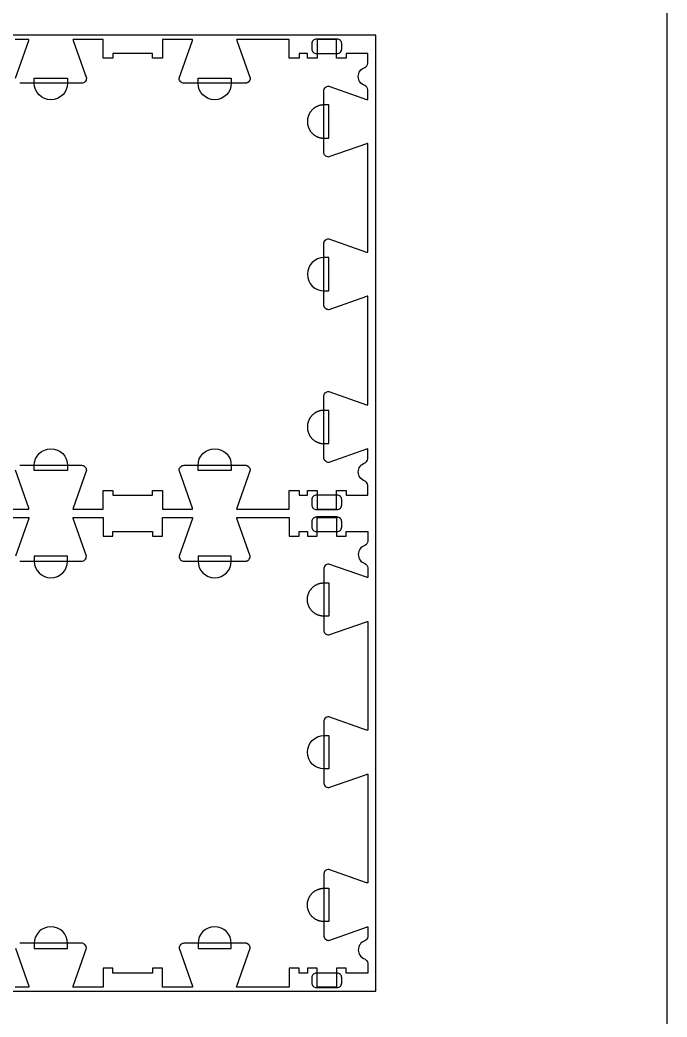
# Model space of a CAD drawing. Extents: x -13885 to -10701, y -10461 to -4867.
# Drawn here: x -11527 to -10701, y -6824 to -5552 of the extents above; entities that cross this region are included whole.
import ezdxf

# ---------------------------------------------------------------- set-up
doc = ezdxf.new("R2010")
doc.units = 0
for name, color, linetype in [('0_SHEET_SPRUCEPLY_2440X122', 1, 'CONTINUOUS'), ('4_ANYTOOL_CUTTHROUGH_OUTSI', 5, 'CONTINUOUS'), ('5_ANYTOOL_HALF_MILL_9MM_IN', 3, 'CONTINUOUS'), ('DONOTCUT', 18, 'CONTINUOUS')]:
    doc.layers.add(name, color=color, linetype=linetype)

msp = doc.modelspace()

# ---------------------------------------------------------------- linework, layer by layer
at = {"layer": '0_SHEET_SPRUCEPLY_2440X122'}
msp.add_lwpolyline([(-13513.1, -5571.2), (-13513.1, -6791.2), (-11073.1, -6791.2), (-11073.1, -5571.2)], close=True, dxfattribs=at)
at = {"layer": '4_ANYTOOL_CUTTHROUGH_OUTSI', "color": 5}
for points in [[(-11532.8, -5626.1), (-11515.9, -5577.8), (-11515.9, -5577.8, 0.061485), (-11515.7, -5576.5), (-11533.1, -5576.5)], [(-11527.2, -6120), (-11527, -6120), (-11526.9, -6120), (-11526.7, -6120), (-11526.6, -6120), (-11448.6, -6120, -0.414214), (-11442.3, -6126.2), (-11442.3, -6126.2), (-11442.3, -6126.3), (-11459.2, -6174.6), (-11459.2, -6174.6, 0.061485), (-11459.5, -6176), (-11420.9, -6176), (-11420.9, -6152), (-11408.4, -6152), (-11408.4, -6158), (-11357.9, -6158), (-11357.9, -6152), (-11345.4, -6152), (-11345.4, -6176), (-11306.8, -6176), (-11306.8, -6176, 0.061485), (-11307, -6174.6), (-11323.9, -6126.3), (-11323.9, -6126.2), (-11323.9, -6126.2), (-11323.9, -6126.2, -0.414214), (-11317.7, -6120), (-11239.7, -6120), (-11239.5, -6120), (-11239.4, -6120), (-11239.2, -6120), (-11239.1, -6120), (-11238.9, -6120), (-11238.8, -6120), (-11238.6, -6120), (-11238.5, -6120.1), (-11238.3, -6120.1), (-11238.2, -6120.1), (-11238, -6120.2), (-11237.9, -6120.2), (-11237.7, -6120.3), (-11237.6, -6120.3), (-11237.4, -6120.4), (-11237.3, -6120.4), (-11237.1, -6120.5), (-11237, -6120.6), (-11236.8, -6120.6), (-11236.7, -6120.7), (-11236.6, -6120.8), (-11236.4, -6120.9), (-11236.3, -6120.9), (-11236.2, -6121), (-11236.1, -6121.1), (-11235.9, -6121.2), (-11235.8, -6121.3), (-11235.7, -6121.4), (-11235.6, -6121.5), (-11235.5, -6121.6), (-11235.3, -6121.7), (-11235.2, -6121.8, -0.198912), (-11233.4, -6126.2), (-11233.4, -6126.2), (-11233.4, -6126.3), (-11250.3, -6174.6), (-11250.3, -6174.6, 0.061485), (-11250.6, -6176), (-11183.4, -6176), (-11183.4, -6152), (-11170.9, -6152), (-11170.9, -6158), (-11160.4, -6158), (-11160.4, -6152), (-11147.9, -6152), (-11147.9, -6176), (-11123.4, -6176), (-11123.4, -6152), (-11110.9, -6152), (-11110.9, -6158), (-11083.4, -6158), (-11083.4, -6145.6), (-11083.4, -6145.6, 0.317837), (-11087.2, -6140.1, -0.707107), (-11087.2, -6117, 0.317837), (-11083.4, -6111.6), (-11083.4, -6099.2, 0.061485), (-11084.8, -6099.4), (-11133, -6116.3), (-11133.1, -6116.4), (-11133.1, -6116.4), (-11133.1, -6116.4, -0.198912), (-11137.5, -6114.5), (-11137.6, -6114.4), (-11137.7, -6114.3), (-11137.8, -6114.2), (-11137.9, -6114.1), (-11138, -6114), (-11138.1, -6113.8), (-11138.2, -6113.7), (-11138.3, -6113.6), (-11138.4, -6113.5), (-11138.5, -6113.3), (-11138.5, -6113.2), (-11138.6, -6113.1), (-11138.7, -6112.9), (-11138.8, -6112.8), (-11138.8, -6112.6), (-11138.9, -6112.5), (-11138.9, -6112.4), (-11139, -6112.2), (-11139.1, -6112.1), (-11139.1, -6111.9), (-11139.1, -6111.8), (-11139.2, -6111.6), (-11139.2, -6111.5), (-11139.2, -6111.3), (-11139.3, -6111.2), (-11139.3, -6111), (-11139.3, -6110.9), (-11139.3, -6110.7), (-11139.3, -6110.6), (-11139.4, -6110.4), (-11139.4, -6110.3), (-11139.4, -6110.1), (-11139.4, -6032.1, -0.414214), (-11133.1, -6025.9), (-11133.1, -6025.9), (-11133, -6025.9), (-11084.8, -6042.8), (-11084.8, -6042.8, 0.061485), (-11083.4, -6043), (-11083.4, -5904.3, 0.061485), (-11084.8, -5904.5), (-11133, -5921.4), (-11133.1, -5921.5), (-11133.1, -5921.5), (-11133.1, -5921.5, -0.198912), (-11137.5, -5919.6), (-11137.6, -5919.5), (-11137.7, -5919.4), (-11137.8, -5919.3), (-11137.9, -5919.2), (-11138, -5919.1), (-11138.1, -5918.9), (-11138.2, -5918.8), (-11138.3, -5918.7), (-11138.4, -5918.6), (-11138.5, -5918.4), (-11138.5, -5918.3), (-11138.6, -5918.2), (-11138.7, -5918), (-11138.8, -5917.9), (-11138.8, -5917.7), (-11138.9, -5917.6), (-11138.9, -5917.5), (-11139, -5917.3), (-11139.1, -5917.2), (-11139.1, -5917), (-11139.1, -5916.9), (-11139.2, -5916.7), (-11139.2, -5916.6), (-11139.2, -5916.4), (-11139.3, -5916.3), (-11139.3, -5916.1), (-11139.3, -5916), (-11139.3, -5915.8), (-11139.3, -5915.7), (-11139.4, -5915.5), (-11139.4, -5915.4), (-11139.4, -5915.2), (-11139.4, -5837.2), (-11139.4, -5837.1), (-11139.4, -5836.9), (-11139.3, -5836.8), (-11139.3, -5836.6), (-11139.3, -5836.5), (-11139.3, -5836.3), (-11139.3, -5836.2), (-11139.2, -5836), (-11139.2, -5835.8), (-11139.2, -5835.7), (-11139.1, -5835.5), (-11139.1, -5835.4), (-11139.1, -5835.3), (-11139, -5835.1), (-11138.9, -5835), (-11138.9, -5834.8), (-11138.8, -5834.7), (-11138.8, -5834.5), (-11138.7, -5834.4), (-11138.6, -5834.3), (-11138.5, -5834.1), (-11138.5, -5834), (-11138.4, -5833.9), (-11138.3, -5833.7), (-11138.2, -5833.6), (-11138.1, -5833.5), (-11138, -5833.4), (-11137.9, -5833.2), (-11137.8, -5833.1), (-11137.7, -5833), (-11137.6, -5832.9), (-11137.5, -5832.8, -0.198912), (-11133.1, -5831), (-11133.1, -5831), (-11133, -5831), (-11084.8, -5847.9), (-11084.8, -5847.9, 0.061485), (-11083.4, -5848.1), (-11083.4, -5709.4, 0.061485), (-11084.8, -5709.6), (-11133, -5726.5), (-11133.1, -5726.6), (-11133.1, -5726.6), (-11133.1, -5726.6, -0.414214), (-11139.4, -5720.3), (-11139.4, -5642.3), (-11139.4, -5642.2), (-11139.4, -5642), (-11139.3, -5641.9), (-11139.3, -5641.7), (-11139.3, -5641.6), (-11139.3, -5641.4), (-11139.3, -5641.3), (-11139.2, -5641.1), (-11139.2, -5640.9), (-11139.2, -5640.8), (-11139.1, -5640.6), (-11139.1, -5640.5), (-11139.1, -5640.4), (-11139, -5640.2), (-11138.9, -5640.1), (-11138.9, -5639.9), (-11138.8, -5639.8), (-11138.8, -5639.6), (-11138.7, -5639.5), (-11138.6, -5639.4), (-11138.5, -5639.2), (-11138.5, -5639.1), (-11138.4, -5639), (-11138.3, -5638.8), (-11138.2, -5638.7), (-11138.1, -5638.6), (-11138, -5638.5), (-11137.9, -5638.3), (-11137.8, -5638.2), (-11137.7, -5638.1), (-11137.6, -5638), (-11137.5, -5637.9, -0.198912), (-11133.1, -5636.1), (-11133.1, -5636.1), (-11133, -5636.1), (-11084.8, -5653), (-11084.8, -5653, 0.061485), (-11083.4, -5653.2), (-11083.4, -5640.8, 0.317837), (-11087.2, -5635.4, -0.707107), (-11087.2, -5612.3, 0.317837), (-11083.4, -5606.9), (-11083.4, -5594.5), (-11110.9, -5594.5), (-11110.9, -5600.5), (-11123.4, -5600.5), (-11123.4, -5600.2), (-11123.4, -5576.5), (-11147.9, -5576.5), (-11147.9, -5600.5), (-11160.4, -5600.5), (-11160.4, -5594.5), (-11170.9, -5594.5), (-11170.9, -5600.5), (-11183.4, -5600.5), (-11183.4, -5576.5), (-11250.6, -5576.5), (-11250.6, -5576.5, 0.061485), (-11250.3, -5577.8), (-11233.4, -5626.1), (-11233.4, -5626.2), (-11233.4, -5626.2), (-11233.4, -5626.2, -0.198912), (-11235.2, -5630.6), (-11235.3, -5630.7), (-11235.5, -5630.8), (-11235.6, -5630.9), (-11235.7, -5631), (-11235.8, -5631.1), (-11235.9, -5631.2), (-11236.1, -5631.3), (-11236.2, -5631.4), (-11236.3, -5631.5), (-11236.4, -5631.6), (-11236.6, -5631.6), (-11236.7, -5631.7), (-11236.8, -5631.8), (-11237, -5631.9), (-11237.1, -5631.9), (-11237.3, -5632), (-11237.4, -5632), (-11237.6, -5632.1), (-11237.7, -5632.1), (-11237.9, -5632.2), (-11238, -5632.2), (-11238.2, -5632.3), (-11238.3, -5632.3), (-11238.5, -5632.3), (-11238.6, -5632.4), (-11238.8, -5632.4), (-11238.9, -5632.4), (-11239.1, -5632.4), (-11239.2, -5632.4), (-11239.4, -5632.4), (-11239.5, -5632.5), (-11239.7, -5632.5), (-11317.7, -5632.5, -0.414214), (-11323.9, -5626.2), (-11323.9, -5626.2), (-11323.9, -5626.1), (-11307, -5577.8), (-11307, -5577.8, 0.061485), (-11306.8, -5576.5), (-11345.4, -5576.5), (-11345.4, -5600.5), (-11357.9, -5600.5), (-11357.9, -5594.5), (-11408.4, -5594.5), (-11408.4, -5600.5), (-11420.9, -5600.5), (-11420.9, -5576.5), (-11459.5, -5576.5), (-11459.5, -5576.5, 0.061485), (-11459.2, -5577.8), (-11442.3, -5626.1), (-11442.3, -5626.2), (-11442.3, -5626.2), (-11442.3, -5626.2, -0.414214), (-11448.6, -5632.5), (-11526.6, -5632.5), (-11526.7, -5632.5), (-11526.9, -5632.4), (-11527, -5632.4), (-11527.2, -5632.4)], [(-11582.9, -6176), (-11515.7, -6176), (-11515.7, -6176, 0.061485), (-11515.9, -6174.6), (-11532.8, -6126.3)], [(-11582.9, -6186.5), (-11515.7, -6186.5), (-11515.7, -6186.5, -0.061485), (-11515.9, -6187.8), (-11532.8, -6236.1)], [(-11527.2, -6242.4), (-11527, -6242.4), (-11526.9, -6242.4), (-11526.7, -6242.5), (-11526.6, -6242.5), (-11448.6, -6242.5, 0.414214), (-11442.3, -6236.2), (-11442.3, -6236.2), (-11442.3, -6236.1), (-11459.2, -6187.8), (-11459.2, -6187.8, -0.061485), (-11459.5, -6186.5), (-11420.9, -6186.5), (-11420.9, -6210.5), (-11408.4, -6210.5), (-11408.4, -6204.5), (-11357.9, -6204.5), (-11357.9, -6210.5), (-11345.4, -6210.5), (-11345.4, -6186.5), (-11306.8, -6186.5), (-11306.8, -6186.5, -0.061485), (-11307, -6187.8), (-11323.9, -6236.1), (-11323.9, -6236.2), (-11323.9, -6236.2), (-11323.9, -6236.2, 0.414214), (-11317.7, -6242.5), (-11239.7, -6242.5), (-11239.5, -6242.5), (-11239.4, -6242.4), (-11239.2, -6242.4), (-11239.1, -6242.4), (-11238.9, -6242.4), (-11238.8, -6242.4), (-11238.6, -6242.4), (-11238.5, -6242.3), (-11238.3, -6242.3), (-11238.2, -6242.3), (-11238, -6242.2), (-11237.9, -6242.2), (-11237.7, -6242.1), (-11237.6, -6242.1), (-11237.4, -6242), (-11237.3, -6242), (-11237.1, -6241.9), (-11237, -6241.9), (-11236.8, -6241.8), (-11236.7, -6241.7), (-11236.6, -6241.6), (-11236.4, -6241.6), (-11236.3, -6241.5), (-11236.2, -6241.4), (-11236.1, -6241.3), (-11235.9, -6241.2), (-11235.8, -6241.1), (-11235.7, -6241), (-11235.6, -6240.9), (-11235.5, -6240.8), (-11235.3, -6240.7), (-11235.2, -6240.6, 0.198912), (-11233.4, -6236.2), (-11233.4, -6236.2), (-11233.4, -6236.1), (-11250.3, -6187.8), (-11250.3, -6187.8, -0.061485), (-11250.6, -6186.5), (-11183.4, -6186.5), (-11183.4, -6210.5), (-11170.9, -6210.5), (-11170.9, -6204.5), (-11160.4, -6204.5), (-11160.4, -6210.5), (-11147.9, -6210.5), (-11147.9, -6186.5), (-11123.4, -6186.5), (-11123.4, -6210.5), (-11110.9, -6210.5), (-11110.9, -6204.5), (-11083.4, -6204.5), (-11083.4, -6216.9), (-11083.4, -6216.9, -0.317837), (-11087.2, -6222.3, 0.707107), (-11087.2, -6245.4, -0.317837), (-11083.4, -6250.8), (-11083.4, -6263.2, -0.061485), (-11084.8, -6263), (-11133, -6246.1), (-11133.1, -6246.1), (-11133.1, -6246.1), (-11133.1, -6246.1, 0.198912), (-11137.5, -6247.9), (-11137.6, -6248), (-11137.7, -6248.1), (-11137.8, -6248.2), (-11137.9, -6248.3), (-11138, -6248.5), (-11138.1, -6248.6), (-11138.2, -6248.7), (-11138.3, -6248.8), (-11138.4, -6249), (-11138.5, -6249.1), (-11138.5, -6249.2), (-11138.6, -6249.4), (-11138.7, -6249.5), (-11138.8, -6249.6), (-11138.8, -6249.8), (-11138.9, -6249.9), (-11138.9, -6250.1), (-11139, -6250.2), (-11139.1, -6250.4), (-11139.1, -6250.5), (-11139.1, -6250.6), (-11139.2, -6250.8), (-11139.2, -6250.9), (-11139.2, -6251.1), (-11139.3, -6251.3), (-11139.3, -6251.4), (-11139.3, -6251.6), (-11139.3, -6251.7), (-11139.3, -6251.9), (-11139.4, -6252), (-11139.4, -6252.2), (-11139.4, -6252.3), (-11139.4, -6330.3, 0.414214), (-11133.1, -6336.6), (-11133.1, -6336.6), (-11133, -6336.5), (-11084.8, -6319.6), (-11084.8, -6319.6, -0.061485), (-11083.4, -6319.4), (-11083.4, -6458.1, -0.061485), (-11084.8, -6457.9), (-11133, -6441), (-11133.1, -6441), (-11133.1, -6441), (-11133.1, -6441, 0.198912), (-11137.5, -6442.8), (-11137.6, -6442.9), (-11137.7, -6443), (-11137.8, -6443.1), (-11137.9, -6443.2), (-11138, -6443.4), (-11138.1, -6443.5), (-11138.2, -6443.6), (-11138.3, -6443.7), (-11138.4, -6443.9), (-11138.5, -6444), (-11138.5, -6444.1), (-11138.6, -6444.3), (-11138.7, -6444.4), (-11138.8, -6444.5), (-11138.8, -6444.7), (-11138.9, -6444.8), (-11138.9, -6445), (-11139, -6445.1), (-11139.1, -6445.3), (-11139.1, -6445.4), (-11139.1, -6445.5), (-11139.2, -6445.7), (-11139.2, -6445.8), (-11139.2, -6446), (-11139.3, -6446.2), (-11139.3, -6446.3), (-11139.3, -6446.5), (-11139.3, -6446.6), (-11139.3, -6446.8), (-11139.4, -6446.9), (-11139.4, -6447.1), (-11139.4, -6447.2), (-11139.4, -6525.2), (-11139.4, -6525.4), (-11139.4, -6525.5), (-11139.3, -6525.7), (-11139.3, -6525.8), (-11139.3, -6526), (-11139.3, -6526.1), (-11139.3, -6526.3), (-11139.2, -6526.4), (-11139.2, -6526.6), (-11139.2, -6526.7), (-11139.1, -6526.9), (-11139.1, -6527), (-11139.1, -6527.2), (-11139, -6527.3), (-11138.9, -6527.5), (-11138.9, -6527.6), (-11138.8, -6527.7), (-11138.8, -6527.9), (-11138.7, -6528), (-11138.6, -6528.2), (-11138.5, -6528.3), (-11138.5, -6528.4), (-11138.4, -6528.6), (-11138.3, -6528.7), (-11138.2, -6528.8), (-11138.1, -6528.9), (-11138, -6529.1), (-11137.9, -6529.2), (-11137.8, -6529.3), (-11137.7, -6529.4), (-11137.6, -6529.5), (-11137.5, -6529.6, 0.198912), (-11133.1, -6531.5), (-11133.1, -6531.5), (-11133, -6531.4), (-11084.8, -6514.5), (-11084.8, -6514.5, -0.061485), (-11083.4, -6514.3), (-11083.4, -6653, -0.061485), (-11084.8, -6652.8), (-11133, -6635.9), (-11133.1, -6635.9), (-11133.1, -6635.9), (-11133.1, -6635.9, 0.414214), (-11139.4, -6642.1), (-11139.4, -6720.1), (-11139.4, -6720.3), (-11139.4, -6720.4), (-11139.3, -6720.6), (-11139.3, -6720.7), (-11139.3, -6720.9), (-11139.3, -6721), (-11139.3, -6721.2), (-11139.2, -6721.3), (-11139.2, -6721.5), (-11139.2, -6721.6), (-11139.1, -6721.8), (-11139.1, -6721.9), (-11139.1, -6722.1), (-11139, -6722.2), (-11138.9, -6722.4), (-11138.9, -6722.5), (-11138.8, -6722.6), (-11138.8, -6722.8), (-11138.7, -6722.9), (-11138.6, -6723.1), (-11138.5, -6723.2), (-11138.5, -6723.3), (-11138.4, -6723.5), (-11138.3, -6723.6), (-11138.2, -6723.7), (-11138.1, -6723.8), (-11138, -6724), (-11137.9, -6724.1), (-11137.8, -6724.2), (-11137.7, -6724.3), (-11137.6, -6724.4), (-11137.5, -6724.5, 0.198912), (-11133.1, -6726.4), (-11133.1, -6726.4), (-11133, -6726.3), (-11084.8, -6709.4), (-11084.8, -6709.4, -0.061485), (-11083.4, -6709.2), (-11083.4, -6721.6, -0.317837), (-11087.2, -6727, 0.707107), (-11087.2, -6750.1, -0.317837), (-11083.4, -6755.6), (-11083.4, -6768), (-11110.9, -6768), (-11110.9, -6762), (-11123.4, -6762), (-11123.4, -6762.2), (-11123.4, -6786), (-11147.9, -6786), (-11147.9, -6762), (-11160.4, -6762), (-11160.4, -6768), (-11170.9, -6768), (-11170.9, -6762), (-11183.4, -6762), (-11183.4, -6786), (-11250.6, -6786), (-11250.6, -6786, -0.061485), (-11250.3, -6784.6), (-11233.4, -6736.3), (-11233.4, -6736.2), (-11233.4, -6736.2), (-11233.4, -6736.2, 0.198912), (-11235.2, -6731.8), (-11235.3, -6731.7), (-11235.5, -6731.6), (-11235.6, -6731.5), (-11235.7, -6731.4), (-11235.8, -6731.3), (-11235.9, -6731.2), (-11236.1, -6731.1), (-11236.2, -6731), (-11236.3, -6730.9), (-11236.4, -6730.9), (-11236.6, -6730.8), (-11236.7, -6730.7), (-11236.8, -6730.6), (-11237, -6730.6), (-11237.1, -6730.5), (-11237.3, -6730.4), (-11237.4, -6730.4), (-11237.6, -6730.3), (-11237.7, -6730.3), (-11237.9, -6730.2), (-11238, -6730.2), (-11238.2, -6730.1), (-11238.3, -6730.1), (-11238.5, -6730.1), (-11238.6, -6730), (-11238.8, -6730), (-11238.9, -6730), (-11239.1, -6730), (-11239.2, -6730), (-11239.4, -6730), (-11239.5, -6730), (-11239.7, -6730), (-11317.7, -6730, 0.414214), (-11323.9, -6736.2), (-11323.9, -6736.2), (-11307, -6784.6), (-11307, -6784.6, -0.061485), (-11306.8, -6786), (-11345.4, -6786), (-11345.4, -6762), (-11357.9, -6762), (-11357.9, -6768), (-11408.4, -6768), (-11408.4, -6762), (-11420.9, -6762), (-11420.9, -6786), (-11459.5, -6786), (-11459.5, -6786, -0.061485), (-11459.2, -6784.6), (-11442.3, -6736.3), (-11442.3, -6736.2), (-11442.3, -6736.2), (-11442.3, -6736.2, 0.414214), (-11448.6, -6730), (-11526.6, -6730), (-11526.7, -6730), (-11526.9, -6730), (-11527, -6730), (-11527.2, -6730)], [(-11532.8, -6736.3), (-11515.9, -6784.6), (-11515.9, -6784.6, -0.061485), (-11515.7, -6786), (-11533.1, -6786)]]:
    msp.add_lwpolyline(points, format="xyb", dxfattribs=at)
at = {"layer": '5_ANYTOOL_HALF_MILL_9MM_IN', "color": 3}
for points in [[(-11148.7, -5576, 0.414214), (-11154.7, -5582), (-11154.7, -5588.5, 0.414214), (-11148.7, -5594.5), (-11122.5, -5594.5, 0.414214), (-11116.5, -5588.5), (-11116.5, -5582, 0.414214), (-11122.5, -5576)], [(-11466.3, -5632.2, -1), (-11508.8, -5632.2), (-11508.8, -5632), (-11508.8, -5626), (-11466.3, -5626), (-11466.3, -5632), (-11466.3, -5632.2)], [(-11257.4, -5632.2, -1), (-11299.9, -5632.2), (-11299.9, -5632), (-11299.9, -5626), (-11257.4, -5626), (-11257.4, -5632), (-11257.4, -5632.2)], [(-11139.1, -5855, 1), (-11139.1, -5897.5), (-11138.9, -5897.5), (-11132.9, -5897.5), (-11132.9, -5855), (-11138.9, -5855), (-11139.1, -5855)], [(-11508.8, -6120.2, -1), (-11466.3, -6120.2), (-11466.3, -6120.5), (-11466.3, -6126.5), (-11508.8, -6126.5), (-11508.8, -6120.5), (-11508.8, -6120.2)], [(-11299.9, -6120.2, -1), (-11257.4, -6120.2), (-11257.4, -6120.5), (-11257.4, -6126.5), (-11299.9, -6126.5), (-11299.9, -6120.5), (-11299.9, -6120.2)], [(-11148.7, -6158, 0.414214), (-11154.7, -6164), (-11154.7, -6170.5, 0.414214), (-11148.7, -6176.5), (-11122.5, -6176.5, 0.414214), (-11116.5, -6170.5), (-11116.5, -6164, 0.414214), (-11122.5, -6158)], [(-11148.7, -6186, 0.414214), (-11154.7, -6192), (-11154.7, -6198.5, 0.414214), (-11148.7, -6204.5), (-11122.5, -6204.5, 0.414214), (-11116.5, -6198.5), (-11116.5, -6192, 0.414214), (-11122.5, -6186)], [(-11508.8, -6242.2, 1), (-11466.3, -6242.2), (-11466.3, -6242), (-11466.3, -6236), (-11508.8, -6236), (-11508.8, -6242), (-11508.8, -6242.2)], [(-11299.9, -6242.2, 1), (-11257.4, -6242.2), (-11257.4, -6242), (-11257.4, -6236), (-11299.9, -6236), (-11299.9, -6242), (-11299.9, -6242.2)], [(-11139.1, -6507.5, -1), (-11139.1, -6465), (-11138.9, -6465), (-11132.9, -6465), (-11132.9, -6507.5), (-11138.9, -6507.5), (-11139.1, -6507.5)], [(-11466.3, -6730.2, 1), (-11508.8, -6730.2), (-11508.8, -6730.5), (-11508.8, -6736.5), (-11466.3, -6736.5), (-11466.3, -6730.5), (-11466.3, -6730.2)], [(-11257.4, -6730.2, 1), (-11299.9, -6730.2), (-11299.9, -6730.5), (-11299.9, -6736.5), (-11257.4, -6736.5), (-11257.4, -6730.5), (-11257.4, -6730.2)], [(-11148.7, -6768, 0.414214), (-11154.7, -6774), (-11154.7, -6780.5, 0.414214), (-11148.7, -6786.5), (-11122.5, -6786.5, 0.414214), (-11116.5, -6780.5), (-11116.5, -6774, 0.414214), (-11122.5, -6768)]]:
    msp.add_lwpolyline(points, format="xyb", close=True, dxfattribs=at)
for points in [[(-11139.1, -5660.1), (-11139.6, -5660.1), (-11140.1, -5660.1), (-11140.5, -5660.1), (-11141, -5660.1), (-11141.5, -5660.2), (-11142, -5660.3), (-11142.5, -5660.3), (-11143, -5660.4), (-11143.5, -5660.5), (-11144, -5660.6), (-11144.5, -5660.7), (-11145, -5660.9), (-11145.5, -5661), (-11146, -5661.2), (-11146.4, -5661.4), (-11146.9, -5661.5), (-11147.4, -5661.7), (-11147.9, -5662), (-11148.4, -5662.2), (-11148.9, -5662.4), (-11149.3, -5662.7), (-11149.8, -5663), (-11150.3, -5663.2), (-11150.7, -5663.5), (-11151.2, -5663.8), (-11151.6, -5664.1), (-11152.1, -5664.5), (-11152.5, -5664.8), (-11152.9, -5665.2), (-11153.3, -5665.5), (-11153.7, -5665.9), (-11154.1, -5666.3), (-11154.5, -5666.7), (-11154.9, -5667.1), (-11155.3, -5667.5), (-11155.6, -5667.9), (-11156, -5668.3), (-11156.3, -5668.8), (-11156.6, -5669.2), (-11156.9, -5669.7), (-11157.2, -5670.1), (-11157.5, -5670.6), (-11157.7, -5671.1), (-11158, -5671.5), (-11158.2, -5672), (-11158.5, -5672.5), (-11158.7, -5673), (-11158.9, -5673.5), (-11159.1, -5674), (-11159.2, -5674.5), (-11159.4, -5675), (-11159.5, -5675.5), (-11159.7, -5676), (-11159.8, -5676.5), (-11159.9, -5676.9), (-11160, -5677.4), (-11160.1, -5677.9), (-11160.2, -5678.4), (-11160.2, -5678.9), (-11160.3, -5679.4), (-11160.3, -5679.9), (-11160.3, -5680.4), (-11160.4, -5680.8), (-11160.4, -5681.3), (-11160.4, -5681.8), (-11160.3, -5682.3), (-11160.3, -5682.7), (-11160.3, -5683.2), (-11160.2, -5683.7), (-11160.2, -5684.2), (-11160.1, -5684.7), (-11160, -5685.2), (-11159.9, -5685.7), (-11159.8, -5686.2), (-11159.7, -5686.7), (-11159.5, -5687.2), (-11159.4, -5687.6), (-11159.2, -5688.1), (-11159.1, -5688.6), (-11158.9, -5689.1), (-11158.7, -5689.6), (-11158.5, -5690.1), (-11158.2, -5690.6), (-11158, -5691.1), (-11157.7, -5691.5), (-11157.5, -5692), (-11157.2, -5692.5), (-11156.9, -5692.9), (-11156.6, -5693.4), (-11156.3, -5693.8), (-11156, -5694.3), (-11155.6, -5694.7), (-11155.3, -5695.1), (-11154.9, -5695.5), (-11154.5, -5695.9), (-11154.1, -5696.3), (-11153.7, -5696.7), (-11153.3, -5697.1), (-11152.9, -5697.5), (-11152.5, -5697.8), (-11152.1, -5698.1), (-11151.6, -5698.5), (-11151.2, -5698.8), (-11150.7, -5699.1), (-11150.3, -5699.4), (-11149.8, -5699.7), (-11149.3, -5699.9), (-11148.9, -5700.2), (-11148.4, -5700.4), (-11147.9, -5700.7), (-11147.4, -5700.9), (-11146.9, -5701.1), (-11146.4, -5701.3), (-11146, -5701.4), (-11145.5, -5701.6), (-11145, -5701.7), (-11144.5, -5701.9), (-11144, -5702), (-11143.5, -5702.1), (-11143, -5702.2), (-11142.5, -5702.3), (-11142, -5702.4), (-11141.5, -5702.4), (-11141, -5702.5), (-11140.5, -5702.5), (-11140.1, -5702.5), (-11139.6, -5702.6), (-11139.1, -5702.6), (-11138.9, -5702.6), (-11132.9, -5702.6), (-11132.9, -5660.1), (-11138.9, -5660.1), (-11139.1, -5660.1)], [(-11139.1, -6049.9), (-11139.6, -6049.9), (-11140.1, -6049.9), (-11140.5, -6049.9), (-11141, -6049.9), (-11141.5, -6050), (-11142, -6050.1), (-11142.5, -6050.1), (-11143, -6050.2), (-11143.5, -6050.3), (-11144, -6050.4), (-11144.5, -6050.5), (-11145, -6050.7), (-11145.5, -6050.8), (-11146, -6051), (-11146.4, -6051.2), (-11146.9, -6051.3), (-11147.4, -6051.5), (-11147.9, -6051.8), (-11148.4, -6052), (-11148.9, -6052.2), (-11149.3, -6052.5), (-11149.8, -6052.8), (-11150.3, -6053), (-11150.7, -6053.3), (-11151.2, -6053.6), (-11151.6, -6053.9), (-11152.1, -6054.3), (-11152.5, -6054.6), (-11152.9, -6055), (-11153.3, -6055.3), (-11153.7, -6055.7), (-11154.1, -6056.1), (-11154.5, -6056.5), (-11154.9, -6056.9), (-11155.3, -6057.3), (-11155.6, -6057.7), (-11156, -6058.1), (-11156.3, -6058.6), (-11156.6, -6059), (-11156.9, -6059.5), (-11157.2, -6059.9), (-11157.5, -6060.4), (-11157.7, -6060.9), (-11158, -6061.3), (-11158.2, -6061.8), (-11158.5, -6062.3), (-11158.7, -6062.8), (-11158.9, -6063.3), (-11159.1, -6063.8), (-11159.2, -6064.3), (-11159.4, -6064.8), (-11159.5, -6065.3), (-11159.7, -6065.8), (-11159.8, -6066.3), (-11159.9, -6066.7), (-11160, -6067.2), (-11160.1, -6067.7), (-11160.2, -6068.2), (-11160.2, -6068.7), (-11160.3, -6069.2), (-11160.3, -6069.7), (-11160.3, -6070.2), (-11160.4, -6070.6), (-11160.4, -6071.1), (-11160.4, -6071.6), (-11160.3, -6072.1), (-11160.3, -6072.5), (-11160.3, -6073), (-11160.2, -6073.5), (-11160.2, -6074), (-11160.1, -6074.5), (-11160, -6075), (-11159.9, -6075.5), (-11159.8, -6076), (-11159.7, -6076.5), (-11159.5, -6077), (-11159.4, -6077.4), (-11159.2, -6077.9), (-11159.1, -6078.4), (-11158.9, -6078.9), (-11158.7, -6079.4), (-11158.5, -6079.9), (-11158.2, -6080.4), (-11158, -6080.9), (-11157.7, -6081.3), (-11157.5, -6081.8), (-11157.2, -6082.3), (-11156.9, -6082.7), (-11156.6, -6083.2), (-11156.3, -6083.6), (-11156, -6084.1), (-11155.6, -6084.5), (-11155.3, -6084.9), (-11154.9, -6085.3), (-11154.5, -6085.7), (-11154.1, -6086.1), (-11153.7, -6086.5), (-11153.3, -6086.9), (-11152.9, -6087.3), (-11152.5, -6087.6), (-11152.1, -6087.9), (-11151.6, -6088.3), (-11151.2, -6088.6), (-11150.7, -6088.9), (-11150.3, -6089.2), (-11149.8, -6089.5), (-11149.3, -6089.7), (-11148.9, -6090), (-11148.4, -6090.2), (-11147.9, -6090.5), (-11147.4, -6090.7), (-11146.9, -6090.9), (-11146.4, -6091.1), (-11146, -6091.2), (-11145.5, -6091.4), (-11145, -6091.5), (-11144.5, -6091.7), (-11144, -6091.8), (-11143.5, -6091.9), (-11143, -6092), (-11142.5, -6092.1), (-11142, -6092.2), (-11141.5, -6092.2), (-11141, -6092.3), (-11140.5, -6092.3), (-11140.1, -6092.3), (-11139.6, -6092.4), (-11139.1, -6092.4), (-11138.9, -6092.4), (-11132.9, -6092.4), (-11132.9, -6049.9), (-11138.9, -6049.9), (-11139.1, -6049.9)], [(-11139.1, -6312.6), (-11139.6, -6312.6), (-11140.1, -6312.5), (-11140.5, -6312.5), (-11141, -6312.5), (-11141.5, -6312.4), (-11142, -6312.4), (-11142.5, -6312.3), (-11143, -6312.2), (-11143.5, -6312.1), (-11144, -6312), (-11144.5, -6311.9), (-11145, -6311.7), (-11145.5, -6311.6), (-11146, -6311.4), (-11146.4, -6311.3), (-11146.9, -6311.1), (-11147.4, -6310.9), (-11147.9, -6310.7), (-11148.4, -6310.4), (-11148.9, -6310.2), (-11149.3, -6309.9), (-11149.8, -6309.7), (-11150.3, -6309.4), (-11150.7, -6309.1), (-11151.2, -6308.8), (-11151.6, -6308.5), (-11152.1, -6308.1), (-11152.5, -6307.8), (-11152.9, -6307.5), (-11153.3, -6307.1), (-11153.7, -6306.7), (-11154.1, -6306.3), (-11154.5, -6305.9), (-11154.9, -6305.5), (-11155.3, -6305.1), (-11155.6, -6304.7), (-11156, -6304.3), (-11156.3, -6303.8), (-11156.6, -6303.4), (-11156.9, -6302.9), (-11157.2, -6302.5), (-11157.5, -6302), (-11157.7, -6301.5), (-11158, -6301.1), (-11158.2, -6300.6), (-11158.5, -6300.1), (-11158.7, -6299.6), (-11158.9, -6299.1), (-11159.1, -6298.6), (-11159.2, -6298.1), (-11159.4, -6297.6), (-11159.5, -6297.2), (-11159.7, -6296.7), (-11159.8, -6296.2), (-11159.9, -6295.7), (-11160, -6295.2), (-11160.1, -6294.7), (-11160.2, -6294.2), (-11160.2, -6293.7), (-11160.3, -6293.2), (-11160.3, -6292.7), (-11160.3, -6292.3), (-11160.4, -6291.8), (-11160.4, -6291.3), (-11160.4, -6290.8), (-11160.3, -6290.4), (-11160.3, -6289.9), (-11160.3, -6289.4), (-11160.2, -6288.9), (-11160.2, -6288.4), (-11160.1, -6287.9), (-11160, -6287.4), (-11159.9, -6286.9), (-11159.8, -6286.5), (-11159.7, -6286), (-11159.5, -6285.5), (-11159.4, -6285), (-11159.2, -6284.5), (-11159.1, -6284), (-11158.9, -6283.5), (-11158.7, -6283), (-11158.5, -6282.5), (-11158.2, -6282), (-11158, -6281.5), (-11157.7, -6281.1), (-11157.5, -6280.6), (-11157.2, -6280.1), (-11156.9, -6279.7), (-11156.6, -6279.2), (-11156.3, -6278.8), (-11156, -6278.3), (-11155.6, -6277.9), (-11155.3, -6277.5), (-11154.9, -6277.1), (-11154.5, -6276.7), (-11154.1, -6276.3), (-11153.7, -6275.9), (-11153.3, -6275.5), (-11152.9, -6275.2), (-11152.5, -6274.8), (-11152.1, -6274.5), (-11151.6, -6274.1), (-11151.2, -6273.8), (-11150.7, -6273.5), (-11150.3, -6273.2), (-11149.8, -6273), (-11149.3, -6272.7), (-11148.9, -6272.4), (-11148.4, -6272.2), (-11147.9, -6272), (-11147.4, -6271.7), (-11146.9, -6271.5), (-11146.4, -6271.4), (-11146, -6271.2), (-11145.5, -6271), (-11145, -6270.9), (-11144.5, -6270.7), (-11144, -6270.6), (-11143.5, -6270.5), (-11143, -6270.4), (-11142.5, -6270.3), (-11142, -6270.3), (-11141.5, -6270.2), (-11141, -6270.1), (-11140.5, -6270.1), (-11140.1, -6270.1), (-11139.6, -6270.1), (-11139.1, -6270.1), (-11138.9, -6270.1), (-11132.9, -6270.1), (-11132.9, -6312.6), (-11138.9, -6312.6), (-11139.1, -6312.6)], [(-11139.1, -6702.4), (-11139.6, -6702.4), (-11140.1, -6702.3), (-11140.5, -6702.3), (-11141, -6702.3), (-11141.5, -6702.2), (-11142, -6702.2), (-11142.5, -6702.1), (-11143, -6702), (-11143.5, -6701.9), (-11144, -6701.8), (-11144.5, -6701.7), (-11145, -6701.5), (-11145.5, -6701.4), (-11146, -6701.2), (-11146.4, -6701.1), (-11146.9, -6700.9), (-11147.4, -6700.7), (-11147.9, -6700.5), (-11148.4, -6700.2), (-11148.9, -6700), (-11149.3, -6699.7), (-11149.8, -6699.5), (-11150.3, -6699.2), (-11150.7, -6698.9), (-11151.2, -6698.6), (-11151.6, -6698.3), (-11152.1, -6697.9), (-11152.5, -6697.6), (-11152.9, -6697.3), (-11153.3, -6696.9), (-11153.7, -6696.5), (-11154.1, -6696.1), (-11154.5, -6695.7), (-11154.9, -6695.3), (-11155.3, -6694.9), (-11155.6, -6694.5), (-11156, -6694.1), (-11156.3, -6693.6), (-11156.6, -6693.2), (-11156.9, -6692.7), (-11157.2, -6692.3), (-11157.5, -6691.8), (-11157.7, -6691.3), (-11158, -6690.9), (-11158.2, -6690.4), (-11158.5, -6689.9), (-11158.7, -6689.4), (-11158.9, -6688.9), (-11159.1, -6688.4), (-11159.2, -6687.9), (-11159.4, -6687.4), (-11159.5, -6687), (-11159.7, -6686.5), (-11159.8, -6686), (-11159.9, -6685.5), (-11160, -6685), (-11160.1, -6684.5), (-11160.2, -6684), (-11160.2, -6683.5), (-11160.3, -6683), (-11160.3, -6682.5), (-11160.3, -6682.1), (-11160.4, -6681.6), (-11160.4, -6681.1), (-11160.4, -6680.6), (-11160.3, -6680.2), (-11160.3, -6679.7), (-11160.3, -6679.2), (-11160.2, -6678.7), (-11160.2, -6678.2), (-11160.1, -6677.7), (-11160, -6677.2), (-11159.9, -6676.7), (-11159.8, -6676.3), (-11159.7, -6675.8), (-11159.5, -6675.3), (-11159.4, -6674.8), (-11159.2, -6674.3), (-11159.1, -6673.8), (-11158.9, -6673.3), (-11158.7, -6672.8), (-11158.5, -6672.3), (-11158.2, -6671.8), (-11158, -6671.3), (-11157.7, -6670.9), (-11157.5, -6670.4), (-11157.2, -6669.9), (-11156.9, -6669.5), (-11156.6, -6669), (-11156.3, -6668.6), (-11156, -6668.1), (-11155.6, -6667.7), (-11155.3, -6667.3), (-11154.9, -6666.9), (-11154.5, -6666.5), (-11154.1, -6666.1), (-11153.7, -6665.7), (-11153.3, -6665.3), (-11152.9, -6665), (-11152.5, -6664.6), (-11152.1, -6664.3), (-11151.6, -6663.9), (-11151.2, -6663.6), (-11150.7, -6663.3), (-11150.3, -6663), (-11149.8, -6662.8), (-11149.3, -6662.5), (-11148.9, -6662.2), (-11148.4, -6662), (-11147.9, -6661.8), (-11147.4, -6661.5), (-11146.9, -6661.3), (-11146.4, -6661.2), (-11146, -6661), (-11145.5, -6660.8), (-11145, -6660.7), (-11144.5, -6660.5), (-11144, -6660.4), (-11143.5, -6660.3), (-11143, -6660.2), (-11142.5, -6660.1), (-11142, -6660.1), (-11141.5, -6660), (-11141, -6659.9), (-11140.5, -6659.9), (-11140.1, -6659.9), (-11139.6, -6659.9), (-11139.1, -6659.9), (-11138.9, -6659.9), (-11132.9, -6659.9), (-11132.9, -6702.4), (-11138.9, -6702.4), (-11139.1, -6702.4)]]:
    msp.add_lwpolyline(points, close=True, dxfattribs=at)
at = {"layer": 'DONOTCUT'}
msp.add_lwpolyline([(-13884.8, -10460.6), (-10701.4, -10460.6), (-10701.4, -4867.2), (-13884.8, -4867.2)], close=True, dxfattribs=at)

doc.saveas('drawing.dxf')
